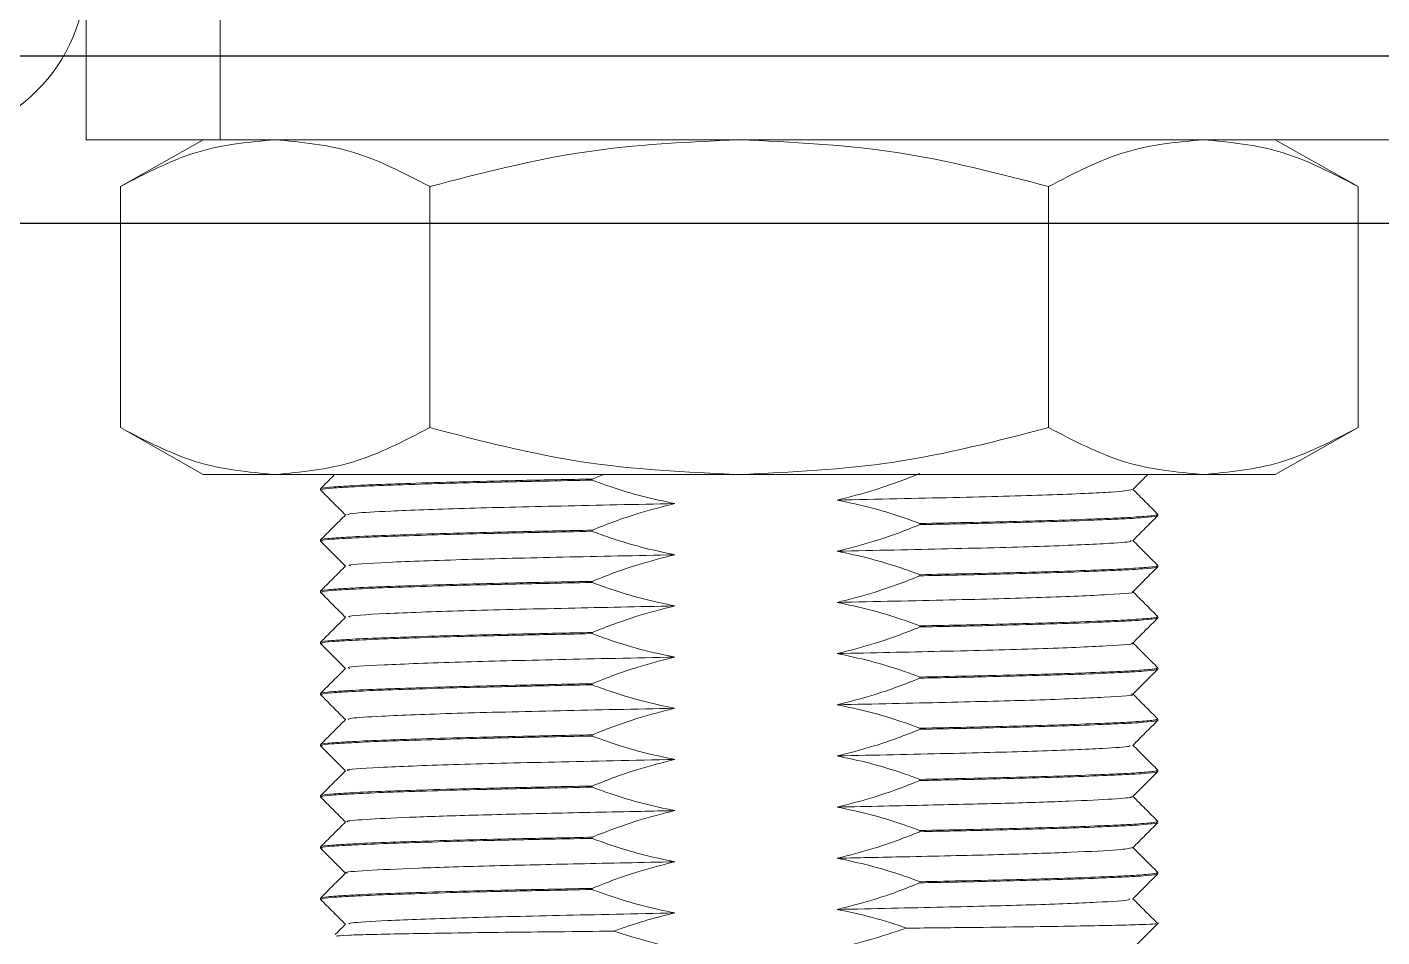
# Model space of a CAD drawing. Extents: x 500 to 100500, y -14500 to 21140.
# Drawn here: x 14013.95 to 14054.4, y -6914.85 to -6887.68 of the extents above; entities that cross this region are included whole.
import ezdxf

# ---------------------------------------------------------------- set-up
doc = ezdxf.new("R2010")
doc.units = 0
doc.linetypes.add('SLD-Solid', pattern=[0])
doc.layers.get('0').update_dxf_attribs({"linetype": 'CONTINUOUS'})
doc.layers.add('M06SMMF-001B', color=7, linetype='CONTINUOUS')
doc.layers.add('MODEL', color=7, linetype='SLD-Solid', lineweight=15)

# ---------------------------------------------------------------- blocks, each defined once
blk = doc.blocks.new('KA$C91237a23')
at = {"layer": 'MODEL', "color": 4}
for p, q in [((214, -154.4), (214, -139.4)), ((218, -139.4), (218, -154.4)), ((136, -154.4), (214, -154.4)), ((182.5, -154.4), (180.025, -155.8)), ((218, -154.4), (214, -154.4)), ((216.975, -155.8), (214.5, -154.4)), ((180.025, -163), (180.025, -155.8)), ((189.263, -155.8), (189.263, -163)), ((207.738, -163), (207.738, -155.8)), ((216.975, -163), (216.975, -155.8)), ((180.025, -163), (182.5, -164.4)), ((214.5, -164.4), (216.975, -163)), ((182.5, -164.4), (184.644, -164.4)), ((184.644, -164.4), (198.5, -164.4)), ((198.5, -164.4), (212.357, -164.4)), ((202.543, -164.4), (202.892, -164.535)), ((202.892, -164.535), (202.892, -164.568)), ((212.357, -164.4), (214.5, -164.4)), ((211, -164.861), (211, -164.827)), ((186, -165.591), (186, -165.625)), ((193.103, -165.897), (193.103, -165.863)), ((202.892, -166.063), (202.892, -166.097)), ((211, -166.389), (211, -166.355)), ((186, -167.119), (186, -167.153)), ((193.103, -167.425), (193.103, -167.392)), ((202.892, -167.591), (202.892, -167.625)), ((211, -167.917), (211, -167.883)), ((186, -168.648), (186, -168.682)), ((193.103, -168.954), (193.103, -168.92)), ((202.892, -169.12), (202.892, -169.153)), ((211, -169.446), (211, -169.412)), ((186, -170.176), (186, -170.21)), ((193.103, -170.482), (193.103, -170.448)), ((202.892, -170.648), (202.892, -170.682)), ((211, -170.974), (211, -170.94)), ((186, -171.704), (186, -171.738)), ((193.103, -172.01), (193.103, -171.977)), ((202.892, -172.176), (202.892, -172.21)), ((211, -172.502), (211, -172.468)), ((186, -173.232), (186, -173.266)), ((193.103, -173.539), (193.103, -173.505)), ((202.892, -173.704), (202.892, -173.738)), ((211, -174.031), (211, -173.997)), ((186, -174.761), (186, -174.795)), ((193.103, -175.067), (193.103, -175.033)), ((202.892, -175.233), (202.892, -175.267)), ((211, -175.559), (211, -175.525)), ((186, -176.289), (186, -176.323)), ((193.103, -176.595), (193.103, -176.561)), ((202.892, -176.761), (202.892, -176.795)), ((211, -177.087), (211, -177.053)), ((185.985, -177.785), (187.1, -178.9))]:
    blk.add_line(p, q, dxfattribs=at)
blk.add_arc((223, -149.4), 5, 180, 270, dxfattribs=at)
for points, knots in [([(180.025, -155.8), (180.776, -155.408), (182.291, -154.618), (183.855, -154.473), (184.644, -154.4)], [0, 0, 0, 0, 0.495628, 1, 1, 1, 1]), ([(184.644, -154.4), (185.417, -154.47), (186.982, -154.613), (188.497, -155.401), (189.263, -155.8)], [0, 0, 0, 0, 0.494726, 1, 1, 1, 1]), ([(189.263, -155.8), (190.764, -155.408), (193.794, -154.618), (196.922, -154.473), (198.5, -154.4)], [0, 0, 0, 0, 0.495628, 1, 1, 1, 1]), ([(198.5, -154.4), (200.048, -154.47), (203.176, -154.613), (206.206, -155.401), (207.738, -155.8)], [0, 0, 0, 0, 0.494726, 1, 1, 1, 1]), ([(207.738, -155.8), (208.489, -155.408), (210.004, -154.618), (211.568, -154.473), (212.357, -154.4)], [0, 0, 0, 0, 0.495628, 1, 1, 1, 1]), ([(212.357, -154.4), (213.13, -154.47), (214.694, -154.613), (216.21, -155.401), (216.975, -155.8)], [0, 0, 0, 0, 0.494726, 1, 1, 1, 1]), ([(184.644, -164.4), (183.87, -164.329), (182.306, -164.187), (180.791, -163.398), (180.025, -163)], [0, 0, 0, 0, 0.494726, 1, 1, 1, 1]), ([(189.263, -163), (188.512, -163.392), (186.997, -164.182), (185.433, -164.327), (184.644, -164.4)], [0, 0, 0, 0, 0.495628, 1, 1, 1, 1]), ([(198.5, -164.4), (196.953, -164.329), (193.824, -164.187), (190.794, -163.398), (189.263, -163)], [0, 0, 0, 0, 0.494726, 1, 1, 1, 1]), ([(207.738, -163), (206.236, -163.392), (203.206, -164.182), (200.078, -164.327), (198.5, -164.4)], [0, 0, 0, 0, 0.495628, 1, 1, 1, 1]), ([(212.357, -164.4), (211.583, -164.329), (210.019, -164.187), (208.503, -163.398), (207.738, -163)], [0, 0, 0, 0, 0.494726, 1, 1, 1, 1]), ([(216.975, -163), (216.224, -163.392), (214.709, -164.182), (213.145, -164.327), (212.357, -164.4)], [0, 0, 0, 0, 0.495628, 1, 1, 1, 1]), ([(186.302, -164.4), (186.326, -164.425), (186.475, -164.574), (186.625, -164.723), (186.749, -164.848)], [0, 0, 0, 0, 0.165166, 1, 1, 1, 1]), ([(195.576, -165.163), (195.205, -165.07), (194.6, -164.916), (193.779, -164.636), (193.329, -164.458), (193.103, -164.369)], [0, 0, 0, 0, 0.440715, 0.720095, 1, 1, 1, 1]), ([(202.892, -164.568), (202.713, -164.634), (202.221, -164.812), (201.399, -165.063), (200.747, -165.2), (200.419, -165.268)], [0, 0, 0, 0, 0.2225156, 0.6103284, 1, 1, 1, 1]), ([(202.892, -164.535), (203.597, -164.548), (204.937, -164.575), (206.697, -164.616), (208.174, -164.658), (209.384, -164.701), (210.286, -164.744), (210.823, -164.785), (211.048, -164.811), (210.99, -164.826), (210.986, -164.827)], [0, 0, 0, 0, 0.152071, 0.289311, 0.430531, 0.567775, 0.708998, 0.846249, 0.987481, 1, 1, 1, 1]), ([(210.955, -164.861), (210.966, -164.855), (211.002, -164.837), (210.686, -164.806), (210.032, -164.764), (209.021, -164.721), (207.729, -164.678), (206.158, -164.636), (204.529, -164.601), (203.381, -164.578), (202.892, -164.568)], [0, 0, 0, 0, 0.05959, 0.196819, 0.338027, 0.475256, 0.616464, 0.753702, 0.89492, 1, 1, 1, 1]), ([(210.998, -164.823), (210.873, -164.698), (210.733, -164.557), (210.592, -164.416), (210.575, -164.4)], [0, 0, 0, 0, 0.884299, 1, 1, 1, 1]), ([(186.745, -164.844), (186.622, -164.967), (186.374, -165.214), (186.127, -165.462), (186.002, -165.587)], [0, 0, 0, 0, 0.49707, 1, 1, 1, 1]), ([(186.774, -164.848), (186.899, -164.873), (187.157, -164.924), (189.119, -165.01), (191.978, -165.087), (194.377, -165.138), (195.576, -165.163)], [0, 0, 0, 0, 0.243174, 0.502834, 0.751757, 1, 1, 1, 1]), ([(210.255, -165.608), (210.378, -165.485), (210.626, -165.237), (210.874, -164.989), (210.998, -164.864)], [0, 0, 0, 0, 0.497278, 1, 1, 1, 1]), ([(193.103, -165.863), (193.283, -165.798), (193.774, -165.62), (194.596, -165.369), (195.248, -165.232), (195.576, -165.163)], [0, 0, 0, 0, 0.222516, 0.610328, 1, 1, 1, 1]), ([(200.419, -165.268), (200.79, -165.362), (201.395, -165.515), (202.216, -165.795), (202.666, -165.974), (202.892, -166.063)], [0, 0, 0, 0, 0.440715, 0.720095, 1, 1, 1, 1]), ([(210.216, -165.603), (210.162, -165.587), (210.045, -165.552), (208.915, -165.487), (206.867, -165.412), (203.897, -165.341), (201.58, -165.293), (200.419, -165.268)], [0, 0, 0, 0, 0.154165, 0.335303, 0.561791, 0.780446, 1, 1, 1, 1]), ([(186.002, -165.628), (186.126, -165.753), (186.376, -166.002), (186.625, -166.251), (186.749, -166.376)], [0, 0, 0, 0, 0.500001, 1, 1, 1, 1]), ([(186.014, -165.591), (186.036, -165.603), (186.083, -165.627), (186.586, -165.668), (187.418, -165.711), (188.563, -165.754), (190.003, -165.796), (191.533, -165.831), (192.634, -165.854), (193.103, -165.863)], [0, 0, 0, 0, 0.134402, 0.286583, 0.434477, 0.586659, 0.734562, 0.886754, 1, 1, 1, 1]), ([(193.103, -165.897), (192.428, -165.883), (191.144, -165.857), (189.504, -165.816), (188.165, -165.774), (187.106, -165.731), (186.397, -165.688), (186.033, -165.654), (186.044, -165.635), (186.048, -165.629)], [0, 0, 0, 0, 0.166382, 0.316539, 0.47105, 0.62121, 0.775724, 0.925892, 1, 1, 1, 1]), ([(210.998, -166.351), (210.873, -166.226), (210.624, -165.977), (210.375, -165.728), (210.251, -165.603)], [0, 0, 0, 0, 0.500001, 1, 1, 1, 1]), ([(195.576, -166.692), (195.205, -166.598), (194.6, -166.445), (193.779, -166.165), (193.329, -165.986), (193.103, -165.897)], [0, 0, 0, 0, 0.440715, 0.720095, 1, 1, 1, 1]), ([(202.892, -166.097), (202.713, -166.162), (202.221, -166.341), (201.399, -166.591), (200.747, -166.728), (200.419, -166.797)], [0, 0, 0, 0, 0.222516, 0.610328, 1, 1, 1, 1]), ([(202.892, -166.063), (203.597, -166.077), (204.937, -166.103), (206.697, -166.144), (208.174, -166.186), (209.384, -166.229), (210.286, -166.272), (210.823, -166.314), (211.048, -166.339), (210.99, -166.354), (210.986, -166.355)], [0, 0, 0, 0, 0.152071, 0.289311, 0.430531, 0.567775, 0.708998, 0.846249, 0.987481, 1, 1, 1, 1]), ([(210.955, -166.389), (210.966, -166.384), (211.002, -166.366), (210.686, -166.334), (210.032, -166.292), (209.021, -166.249), (207.729, -166.206), (206.158, -166.164), (204.529, -166.129), (203.381, -166.106), (202.892, -166.097)], [0, 0, 0, 0, 0.05959, 0.196819, 0.338027, 0.475256, 0.616464, 0.753702, 0.89492, 1, 1, 1, 1]), ([(186.745, -166.372), (186.622, -166.495), (186.374, -166.743), (186.127, -166.99), (186.002, -167.115)], [0, 0, 0, 0, 0.49707, 1, 1, 1, 1]), ([(186.824, -166.376), (186.809, -166.382), (186.745, -166.407), (187.446, -166.462), (189.188, -166.542), (192.084, -166.617), (194.435, -166.667), (195.576, -166.692)], [0, 0, 0, 0, 0.060295, 0.252488, 0.512174, 0.763312, 1, 1, 1, 1]), ([(210.255, -167.136), (210.378, -167.013), (210.626, -166.765), (210.874, -166.517), (210.998, -166.393)], [0, 0, 0, 0, 0.497278, 1, 1, 1, 1]), ([(193.103, -167.392), (193.283, -167.326), (193.774, -167.148), (194.596, -166.897), (195.248, -166.76), (195.576, -166.692)], [0, 0, 0, 0, 0.2225156, 0.6103284, 1, 1, 1, 1]), ([(210.108, -167.132), (210.136, -167.123), (210.243, -167.089), (209.109, -167.024), (206.871, -166.939), (203.836, -166.868), (201.56, -166.821), (200.419, -166.797)], [0, 0, 0, 0, 0.085849, 0.325447, 0.568872, 0.783792, 1, 1, 1, 1]), ([(200.419, -166.797), (200.79, -166.89), (201.395, -167.044), (202.216, -167.324), (202.666, -167.502), (202.892, -167.591)], [0, 0, 0, 0, 0.440715, 0.720095, 1, 1, 1, 1]), ([(186.002, -167.157), (186.126, -167.281), (186.376, -167.53), (186.625, -167.78), (186.749, -167.904)], [0, 0, 0, 0, 0.500001, 1, 1, 1, 1]), ([(186.014, -167.119), (186.036, -167.131), (186.083, -167.156), (186.586, -167.196), (187.418, -167.239), (188.563, -167.282), (190.003, -167.324), (191.533, -167.359), (192.634, -167.382), (193.103, -167.392)], [0, 0, 0, 0, 0.134402, 0.286583, 0.434477, 0.586659, 0.734562, 0.886754, 1, 1, 1, 1]), ([(193.103, -167.425), (192.428, -167.412), (191.144, -167.385), (189.504, -167.344), (188.165, -167.302), (187.106, -167.259), (186.397, -167.217), (186.033, -167.182), (186.044, -167.163), (186.048, -167.157)], [0, 0, 0, 0, 0.166382, 0.316539, 0.47105, 0.62121, 0.775724, 0.925892, 1, 1, 1, 1]), ([(195.576, -168.22), (195.205, -168.126), (194.6, -167.973), (193.779, -167.693), (193.329, -167.515), (193.103, -167.425)], [0, 0, 0, 0, 0.440715, 0.720095, 1, 1, 1, 1]), ([(210.998, -167.879), (210.873, -167.755), (210.624, -167.505), (210.375, -167.256), (210.251, -167.132)], [0, 0, 0, 0, 0.500001, 1, 1, 1, 1]), ([(202.892, -167.625), (202.713, -167.69), (202.221, -167.869), (201.399, -168.119), (200.747, -168.256), (200.419, -168.325)], [0, 0, 0, 0, 0.222516, 0.610328, 1, 1, 1, 1]), ([(202.892, -167.591), (203.597, -167.605), (204.937, -167.631), (206.697, -167.672), (208.174, -167.714), (209.384, -167.758), (210.286, -167.8), (210.823, -167.842), (211.048, -167.868), (210.99, -167.882), (210.986, -167.883)], [0, 0, 0, 0, 0.152071, 0.289311, 0.430531, 0.567775, 0.708998, 0.846249, 0.987481, 1, 1, 1, 1]), ([(210.955, -167.917), (210.966, -167.912), (211.002, -167.894), (210.686, -167.862), (210.032, -167.821), (209.021, -167.777), (207.729, -167.735), (206.158, -167.693), (204.529, -167.657), (203.381, -167.635), (202.892, -167.625)], [0, 0, 0, 0, 0.0595904, 0.1968188, 0.3380268, 0.4752559, 0.6164641, 0.7537019, 0.8949202, 1, 1, 1, 1]), ([(186.745, -167.9), (186.622, -168.023), (186.374, -168.271), (186.127, -168.519), (186.002, -168.643)], [0, 0, 0, 0, 0.49707, 1, 1, 1, 1]), ([(186.765, -167.904), (186.761, -167.905), (186.577, -167.931), (187.39, -167.987), (189.241, -168.072), (192.12, -168.146), (194.423, -168.195), (195.576, -168.22)], [0, 0, 0, 0, 0.006695, 0.261396, 0.521232, 0.760422, 1, 1, 1, 1]), ([(193.103, -168.92), (193.283, -168.855), (193.774, -168.676), (194.596, -168.426), (195.248, -168.289), (195.576, -168.22)], [0, 0, 0, 0, 0.222516, 0.610328, 1, 1, 1, 1]), ([(210.255, -168.664), (210.378, -168.541), (210.626, -168.293), (210.874, -168.045), (210.998, -167.921)], [0, 0, 0, 0, 0.497278, 1, 1, 1, 1]), ([(186.014, -168.648), (186.036, -168.659), (186.083, -168.684), (186.586, -168.724), (187.418, -168.768), (188.563, -168.81), (190.003, -168.852), (191.533, -168.888), (192.634, -168.91), (193.103, -168.92)], [0, 0, 0, 0, 0.1344018, 0.2865834, 0.4344769, 0.5866586, 0.7345615, 0.8867542, 1, 1, 1, 1]), ([(210.115, -168.661), (210.144, -168.652), (210.264, -168.619), (209.172, -168.555), (206.916, -168.468), (203.824, -168.397), (201.503, -168.348), (200.419, -168.325)], [0, 0, 0, 0, 0.077185, 0.316418, 0.559975, 0.79475, 1, 1, 1, 1]), ([(200.419, -168.325), (200.79, -168.419), (201.395, -168.572), (202.216, -168.852), (202.666, -169.03), (202.892, -169.12)], [0, 0, 0, 0, 0.440715, 0.720095, 1, 1, 1, 1]), ([(210.998, -169.408), (210.873, -169.283), (210.624, -169.034), (210.375, -168.785), (210.251, -168.66)], [0, 0, 0, 0, 0.500001, 1, 1, 1, 1]), ([(186.002, -168.685), (186.126, -168.81), (186.376, -169.059), (186.625, -169.308), (186.749, -169.433)], [0, 0, 0, 0, 0.500001, 1, 1, 1, 1]), ([(193.103, -168.954), (192.428, -168.94), (191.144, -168.914), (189.504, -168.873), (188.165, -168.831), (187.106, -168.787), (186.395, -168.745), (186.024, -168.709), (186.039, -168.689), (186.045, -168.682)], [0, 0, 0, 0, 0.16389, 0.311796, 0.463992, 0.611903, 0.764102, 0.91202, 1, 1, 1, 1]), ([(195.576, -169.748), (195.205, -169.655), (194.6, -169.501), (193.779, -169.221), (193.329, -169.043), (193.103, -168.954)], [0, 0, 0, 0, 0.440715, 0.720095, 1, 1, 1, 1]), ([(186.745, -169.429), (186.622, -169.552), (186.374, -169.799), (186.127, -170.047), (186.002, -170.172)], [0, 0, 0, 0, 0.49707, 1, 1, 1, 1]), ([(186.786, -169.433), (186.775, -169.434), (186.595, -169.461), (187.437, -169.518), (189.365, -169.605), (192.261, -169.677), (194.521, -169.725), (195.576, -169.748)], [0, 0, 0, 0, 0.015901, 0.271022, 0.530754, 0.781119, 1, 1, 1, 1]), ([(202.892, -169.153), (202.713, -169.219), (202.221, -169.397), (201.399, -169.648), (200.747, -169.785), (200.419, -169.853)], [0, 0, 0, 0, 0.222516, 0.610328, 1, 1, 1, 1]), ([(202.892, -169.12), (203.597, -169.133), (204.937, -169.16), (206.697, -169.201), (208.174, -169.243), (209.384, -169.286), (210.286, -169.328), (210.823, -169.37), (211.048, -169.396), (210.99, -169.411), (210.986, -169.412)], [0, 0, 0, 0, 0.152071, 0.289311, 0.430531, 0.567775, 0.708998, 0.846249, 0.987481, 1, 1, 1, 1]), ([(210.955, -169.446), (210.966, -169.44), (211.002, -169.422), (210.686, -169.391), (210.032, -169.349), (209.021, -169.306), (207.729, -169.263), (206.158, -169.221), (204.529, -169.186), (203.381, -169.163), (202.892, -169.153)], [0, 0, 0, 0, 0.05959, 0.196819, 0.338027, 0.475256, 0.616464, 0.753702, 0.89492, 1, 1, 1, 1]), ([(210.255, -170.193), (210.378, -170.069), (210.626, -169.822), (210.874, -169.574), (210.998, -169.449)], [0, 0, 0, 0, 0.497278, 1, 1, 1, 1]), ([(193.103, -170.448), (193.283, -170.383), (193.774, -170.204), (194.596, -169.954), (195.248, -169.817), (195.576, -169.748)], [0, 0, 0, 0, 0.222516, 0.610328, 1, 1, 1, 1]), ([(210.123, -170.189), (210.152, -170.182), (210.285, -170.149), (209.232, -170.087), (207.054, -170.001), (203.972, -169.928), (201.604, -169.878), (200.419, -169.853)], [0, 0, 0, 0, 0.068538, 0.307381, 0.55104, 0.775338, 1, 1, 1, 1]), ([(200.419, -169.853), (200.79, -169.947), (201.395, -170.1), (202.216, -170.38), (202.666, -170.559), (202.892, -170.648)], [0, 0, 0, 0, 0.4407152, 0.7200952, 1, 1, 1, 1]), ([(186.002, -170.213), (186.126, -170.338), (186.376, -170.587), (186.625, -170.836), (186.749, -170.961)], [0, 0, 0, 0, 0.500001, 1, 1, 1, 1]), ([(186.014, -170.176), (186.036, -170.187), (186.083, -170.212), (186.586, -170.253), (187.418, -170.296), (188.563, -170.339), (190.003, -170.381), (191.533, -170.416), (192.634, -170.439), (193.103, -170.448)], [0, 0, 0, 0, 0.134402, 0.286583, 0.434477, 0.586659, 0.734562, 0.886754, 1, 1, 1, 1]), ([(193.103, -170.482), (192.428, -170.468), (191.144, -170.442), (189.504, -170.401), (188.165, -170.359), (187.106, -170.316), (186.397, -170.273), (186.033, -170.239), (186.044, -170.22), (186.048, -170.214)], [0, 0, 0, 0, 0.166382, 0.316539, 0.47105, 0.62121, 0.775724, 0.925892, 1, 1, 1, 1]), ([(210.998, -170.936), (210.873, -170.811), (210.624, -170.562), (210.375, -170.313), (210.251, -170.188)], [0, 0, 0, 0, 0.500001, 1, 1, 1, 1]), ([(195.576, -171.277), (195.205, -171.183), (194.6, -171.03), (193.779, -170.75), (193.329, -170.571), (193.103, -170.482)], [0, 0, 0, 0, 0.440715, 0.720095, 1, 1, 1, 1]), ([(202.892, -170.682), (202.713, -170.747), (202.221, -170.925), (201.399, -171.176), (200.747, -171.313), (200.419, -171.382)], [0, 0, 0, 0, 0.222516, 0.610328, 1, 1, 1, 1]), ([(202.892, -170.648), (203.597, -170.662), (204.937, -170.688), (206.697, -170.729), (208.174, -170.771), (209.384, -170.814), (210.286, -170.857), (210.823, -170.899), (211.048, -170.924), (210.99, -170.939), (210.986, -170.94)], [0, 0, 0, 0, 0.152071, 0.289311, 0.430531, 0.567775, 0.708998, 0.846249, 0.987481, 1, 1, 1, 1]), ([(210.955, -170.974), (210.966, -170.969), (211.002, -170.95), (210.686, -170.919), (210.032, -170.877), (209.021, -170.834), (207.729, -170.791), (206.158, -170.749), (204.529, -170.714), (203.381, -170.691), (202.892, -170.682)], [0, 0, 0, 0, 0.05959, 0.196819, 0.338027, 0.475256, 0.616464, 0.753702, 0.89492, 1, 1, 1, 1]), ([(186.745, -170.957), (186.622, -171.08), (186.374, -171.328), (186.127, -171.575), (186.002, -171.7)], [0, 0, 0, 0, 0.49707, 1, 1, 1, 1]), ([(186.805, -170.961), (186.789, -170.963), (186.613, -170.992), (187.485, -171.05), (189.409, -171.134), (192.251, -171.205), (194.465, -171.253), (195.576, -171.277)], [0, 0, 0, 0, 0.025136, 0.280646, 0.540239, 0.769433, 1, 1, 1, 1]), ([(210.255, -171.721), (210.378, -171.598), (210.626, -171.35), (210.874, -171.102), (210.998, -170.977)], [0, 0, 0, 0, 0.497278, 1, 1, 1, 1]), ([(193.103, -171.977), (193.283, -171.911), (193.774, -171.733), (194.596, -171.482), (195.248, -171.345), (195.576, -171.277)], [0, 0, 0, 0, 0.222516, 0.610328, 1, 1, 1, 1]), ([(210.177, -171.717), (210.163, -171.704), (210.127, -171.673), (209.15, -171.611), (207.114, -171.531), (204.007, -171.457), (201.592, -171.406), (200.419, -171.382)], [0, 0, 0, 0, 0.118949, 0.299146, 0.542623, 0.778086, 1, 1, 1, 1]), ([(200.419, -171.382), (200.79, -171.475), (201.395, -171.629), (202.216, -171.909), (202.666, -172.087), (202.892, -172.176)], [0, 0, 0, 0, 0.4407152, 0.7200952, 1, 1, 1, 1]), ([(186.002, -171.742), (186.126, -171.866), (186.376, -172.115), (186.625, -172.365), (186.749, -172.489)], [0, 0, 0, 0, 0.500001, 1, 1, 1, 1]), ([(186.014, -171.704), (186.036, -171.716), (186.083, -171.74), (186.586, -171.781), (187.418, -171.824), (188.563, -171.867), (190.003, -171.909), (191.533, -171.944), (192.634, -171.967), (193.103, -171.977)], [0, 0, 0, 0, 0.134402, 0.286583, 0.434477, 0.586659, 0.734562, 0.886754, 1, 1, 1, 1]), ([(193.103, -172.01), (192.428, -171.997), (191.144, -171.97), (189.504, -171.929), (188.165, -171.887), (187.106, -171.844), (186.397, -171.801), (186.033, -171.767), (186.044, -171.748), (186.048, -171.742)], [0, 0, 0, 0, 0.1663824, 0.3165389, 0.4710498, 0.62121, 0.7757243, 0.9258921, 1, 1, 1, 1]), ([(210.998, -172.464), (210.873, -172.34), (210.624, -172.09), (210.375, -171.841), (210.251, -171.717)], [0, 0, 0, 0, 0.500001, 1, 1, 1, 1]), ([(195.576, -172.805), (195.205, -172.711), (194.6, -172.558), (193.779, -172.278), (193.329, -172.1), (193.103, -172.01)], [0, 0, 0, 0, 0.440715, 0.720095, 1, 1, 1, 1]), ([(202.892, -172.21), (202.713, -172.275), (202.221, -172.454), (201.399, -172.704), (200.747, -172.841), (200.419, -172.91)], [0, 0, 0, 0, 0.222516, 0.610328, 1, 1, 1, 1]), ([(202.892, -172.176), (203.597, -172.19), (204.937, -172.216), (206.697, -172.257), (208.174, -172.299), (209.384, -172.343), (210.286, -172.385), (210.823, -172.427), (211.048, -172.453), (210.99, -172.467), (210.986, -172.468)], [0, 0, 0, 0, 0.1520706, 0.289311, 0.4305313, 0.567775, 0.7089985, 0.8462492, 0.9874807, 1, 1, 1, 1]), ([(210.955, -172.502), (210.966, -172.497), (211.002, -172.479), (210.686, -172.447), (210.032, -172.405), (209.021, -172.362), (207.729, -172.32), (206.158, -172.278), (204.529, -172.242), (203.381, -172.22), (202.892, -172.21)], [0, 0, 0, 0, 0.05959, 0.196819, 0.338027, 0.475256, 0.616464, 0.753702, 0.89492, 1, 1, 1, 1]), ([(186.745, -172.485), (186.622, -172.608), (186.374, -172.856), (186.127, -173.104), (186.002, -173.228)], [0, 0, 0, 0, 0.49707, 1, 1, 1, 1]), ([(186.835, -172.49), (186.829, -172.499), (186.812, -172.528), (187.636, -172.586), (189.418, -172.662), (192.191, -172.732), (194.446, -172.781), (195.576, -172.805)], [0, 0, 0, 0, 0.097862, 0.291057, 0.532622, 0.765832, 1, 1, 1, 1]), ([(210.255, -173.249), (210.378, -173.126), (210.626, -172.878), (210.874, -172.63), (210.998, -172.506)], [0, 0, 0, 0, 0.497278, 1, 1, 1, 1]), ([(193.103, -173.505), (193.283, -173.44), (193.774, -173.261), (194.596, -173.01), (195.248, -172.874), (195.576, -172.805)], [0, 0, 0, 0, 0.222516, 0.610328, 1, 1, 1, 1]), ([(210.145, -173.246), (210.172, -173.24), (210.324, -173.209), (209.348, -173.15), (207.234, -173.063), (204.108, -172.987), (201.648, -172.936), (200.419, -172.91)], [0, 0, 0, 0, 0.051318, 0.289343, 0.533163, 0.766901, 1, 1, 1, 1]), ([(200.419, -172.91), (200.79, -173.004), (201.395, -173.157), (202.216, -173.437), (202.666, -173.615), (202.892, -173.704)], [0, 0, 0, 0, 0.440715, 0.720095, 1, 1, 1, 1]), ([(186.002, -173.27), (186.126, -173.395), (186.376, -173.644), (186.625, -173.893), (186.749, -174.017)], [0, 0, 0, 0, 0.500001, 1, 1, 1, 1]), ([(186.014, -173.232), (186.036, -173.244), (186.083, -173.269), (186.586, -173.309), (187.418, -173.353), (188.563, -173.395), (190.003, -173.437), (191.533, -173.473), (192.634, -173.495), (193.103, -173.505)], [0, 0, 0, 0, 0.134402, 0.286583, 0.434477, 0.586659, 0.734562, 0.886754, 1, 1, 1, 1]), ([(193.103, -173.539), (192.428, -173.525), (191.144, -173.499), (189.504, -173.458), (188.165, -173.415), (187.106, -173.372), (186.397, -173.33), (186.033, -173.295), (186.044, -173.276), (186.048, -173.27)], [0, 0, 0, 0, 0.1663824, 0.3165389, 0.4710498, 0.62121, 0.7757243, 0.9258921, 1, 1, 1, 1]), ([(210.998, -173.992), (210.873, -173.868), (210.624, -173.619), (210.375, -173.369), (210.251, -173.245)], [0, 0, 0, 0, 0.500001, 1, 1, 1, 1]), ([(195.576, -174.333), (195.205, -174.239), (194.6, -174.086), (193.779, -173.806), (193.329, -173.628), (193.103, -173.539)], [0, 0, 0, 0, 0.440715, 0.720095, 1, 1, 1, 1]), ([(202.892, -173.738), (202.713, -173.803), (202.221, -173.982), (201.399, -174.233), (200.747, -174.37), (200.419, -174.438)], [0, 0, 0, 0, 0.222516, 0.610328, 1, 1, 1, 1]), ([(202.892, -173.704), (203.597, -173.718), (204.937, -173.745), (206.697, -173.786), (208.174, -173.828), (209.384, -173.871), (210.286, -173.913), (210.823, -173.955), (211.048, -173.981), (210.99, -173.995), (210.986, -173.997)], [0, 0, 0, 0, 0.152071, 0.289311, 0.430531, 0.567775, 0.708998, 0.846249, 0.987481, 1, 1, 1, 1]), ([(210.955, -174.031), (210.966, -174.025), (211.002, -174.007), (210.686, -173.976), (210.032, -173.934), (209.021, -173.891), (207.729, -173.848), (206.158, -173.806), (204.529, -173.771), (203.381, -173.748), (202.892, -173.738)], [0, 0, 0, 0, 0.05959, 0.196819, 0.338027, 0.475256, 0.616464, 0.753702, 0.89492, 1, 1, 1, 1]), ([(186.745, -174.013), (186.622, -174.137), (186.374, -174.384), (186.127, -174.632), (186.002, -174.757)], [0, 0, 0, 0, 0.49707, 1, 1, 1, 1]), ([(186.811, -174.018), (186.796, -174.022), (186.718, -174.045), (187.285, -174.092), (188.536, -174.156), (190.457, -174.219), (192.822, -174.273), (194.649, -174.313), (195.576, -174.333)], [0, 0, 0, 0, 0.043892, 0.235282, 0.430425, 0.623183, 0.808752, 1, 1, 1, 1]), ([(210.255, -174.778), (210.378, -174.654), (210.626, -174.407), (210.874, -174.159), (210.998, -174.034)], [0, 0, 0, 0, 0.497278, 1, 1, 1, 1]), ([(193.103, -175.033), (193.283, -174.968), (193.774, -174.789), (194.596, -174.539), (195.248, -174.402), (195.576, -174.333)], [0, 0, 0, 0, 0.222516, 0.610328, 1, 1, 1, 1]), ([(200.419, -174.438), (200.79, -174.532), (201.395, -174.685), (202.216, -174.965), (202.666, -175.144), (202.892, -175.233)], [0, 0, 0, 0, 0.440715, 0.720095, 1, 1, 1, 1]), ([(210.187, -174.774), (210.201, -174.769), (210.277, -174.746), (209.709, -174.702), (208.461, -174.638), (206.53, -174.574), (204.15, -174.516), (202.032, -174.473), (200.759, -174.446), (200.419, -174.438)], [0, 0, 0, 0, 0.042916, 0.219939, 0.402375, 0.584571, 0.760921, 0.936174, 1, 1, 1, 1]), ([(186.002, -174.798), (186.126, -174.923), (186.376, -175.172), (186.625, -175.421), (186.749, -175.546)], [0, 0, 0, 0, 0.500001, 1, 1, 1, 1]), ([(186.014, -174.761), (186.036, -174.772), (186.083, -174.797), (186.586, -174.838), (187.418, -174.881), (188.563, -174.924), (190.003, -174.966), (191.533, -175.001), (192.634, -175.023), (193.103, -175.033)], [0, 0, 0, 0, 0.134402, 0.286583, 0.434477, 0.586659, 0.734562, 0.886754, 1, 1, 1, 1]), ([(193.103, -175.067), (192.428, -175.053), (191.144, -175.027), (189.504, -174.986), (188.165, -174.944), (187.106, -174.9), (186.397, -174.858), (186.033, -174.823), (186.044, -174.805), (186.048, -174.799)], [0, 0, 0, 0, 0.166382, 0.316539, 0.47105, 0.62121, 0.775724, 0.925892, 1, 1, 1, 1]), ([(195.576, -175.861), (195.205, -175.768), (194.6, -175.615), (193.779, -175.335), (193.329, -175.156), (193.103, -175.067)], [0, 0, 0, 0, 0.440715, 0.720095, 1, 1, 1, 1]), ([(210.998, -175.521), (210.873, -175.396), (210.624, -175.147), (210.375, -174.898), (210.251, -174.773)], [0, 0, 0, 0, 0.500001, 1, 1, 1, 1]), ([(186.745, -175.542), (186.622, -175.665), (186.374, -175.913), (186.127, -176.16), (186.002, -176.285)], [0, 0, 0, 0, 0.49707, 1, 1, 1, 1]), ([(202.892, -175.267), (202.713, -175.332), (202.221, -175.51), (201.399, -175.761), (200.747, -175.898), (200.419, -175.967)], [0, 0, 0, 0, 0.222516, 0.610328, 1, 1, 1, 1]), ([(202.892, -175.233), (203.597, -175.247), (204.937, -175.273), (206.697, -175.314), (208.174, -175.356), (209.384, -175.399), (210.286, -175.442), (210.823, -175.484), (211.048, -175.509), (210.99, -175.524), (210.986, -175.525)], [0, 0, 0, 0, 0.1520706, 0.289311, 0.4305313, 0.567775, 0.7089985, 0.8462492, 0.9874807, 1, 1, 1, 1]), ([(210.955, -175.559), (210.966, -175.553), (211.002, -175.535), (210.686, -175.504), (210.032, -175.462), (209.021, -175.419), (207.729, -175.376), (206.158, -175.334), (204.529, -175.299), (203.381, -175.276), (202.892, -175.267)], [0, 0, 0, 0, 0.05959, 0.196819, 0.338027, 0.475256, 0.616464, 0.753702, 0.89492, 1, 1, 1, 1]), ([(186.766, -175.546), (186.858, -175.567), (187.049, -175.61), (188.473, -175.682), (190.625, -175.753), (193.095, -175.807), (194.842, -175.845), (195.576, -175.861)], [0, 0, 0, 0, 0.205067, 0.424171, 0.640538, 0.848967, 1, 1, 1, 1]), ([(193.103, -176.561), (193.283, -176.496), (193.774, -176.318), (194.596, -176.067), (195.248, -175.93), (195.576, -175.861)], [0, 0, 0, 0, 0.222516, 0.610328, 1, 1, 1, 1]), ([(210.255, -176.306), (210.378, -176.183), (210.626, -175.935), (210.874, -175.687), (210.998, -175.562)], [0, 0, 0, 0, 0.497278, 1, 1, 1, 1]), ([(186.002, -176.327), (186.126, -176.451), (186.376, -176.7), (186.625, -176.949), (186.749, -177.074)], [0, 0, 0, 0, 0.500001, 1, 1, 1, 1]), ([(186.014, -176.289), (186.036, -176.301), (186.083, -176.325), (186.586, -176.366), (187.418, -176.409), (188.563, -176.452), (190.003, -176.494), (191.533, -176.529), (192.634, -176.552), (193.103, -176.561)], [0, 0, 0, 0, 0.134402, 0.286583, 0.434477, 0.586659, 0.734562, 0.886754, 1, 1, 1, 1]), ([(193.103, -176.595), (192.428, -176.581), (191.144, -176.555), (189.504, -176.514), (188.165, -176.472), (187.106, -176.429), (186.397, -176.386), (186.033, -176.352), (186.044, -176.333), (186.048, -176.327)], [0, 0, 0, 0, 0.166382, 0.316539, 0.47105, 0.62121, 0.775724, 0.925892, 1, 1, 1, 1]), ([(200.419, -175.967), (200.79, -176.06), (201.395, -176.213), (202.216, -176.493), (202.666, -176.672), (202.892, -176.761)], [0, 0, 0, 0, 0.4407152, 0.7200952, 1, 1, 1, 1]), ([(210.198, -176.302), (210.212, -176.299), (210.328, -176.274), (209.686, -176.228), (208.228, -176.156), (205.976, -176.086), (203.326, -176.028), (201.395, -175.987), (200.419, -175.967)], [0, 0, 0, 0, 0.027104, 0.225962, 0.431405, 0.635388, 0.815795, 1, 1, 1, 1]), ([(210.998, -177.049), (210.873, -176.924), (210.624, -176.675), (210.375, -176.426), (210.251, -176.302)], [0, 0, 0, 0, 0.500001, 1, 1, 1, 1]), ([(195.576, -177.39), (195.205, -177.296), (194.6, -177.143), (193.779, -176.863), (193.329, -176.685), (193.103, -176.595)], [0, 0, 0, 0, 0.440715, 0.720095, 1, 1, 1, 1]), ([(186.745, -177.07), (186.622, -177.193), (186.374, -177.441), (186.127, -177.689), (186.002, -177.813)], [0, 0, 0, 0, 0.49707, 1, 1, 1, 1]), ([(186.858, -177.075), (186.846, -177.085), (186.807, -177.116), (187.745, -177.177), (189.623, -177.253), (192.323, -177.32), (194.488, -177.366), (195.576, -177.39)], [0, 0, 0, 0, 0.102143, 0.319731, 0.551481, 0.774799, 1, 1, 1, 1]), ([(202.892, -176.795), (202.713, -176.86), (202.221, -177.039), (201.399, -177.289), (200.747, -177.426), (200.419, -177.495)], [0, 0, 0, 0, 0.2225156, 0.6103284, 1, 1, 1, 1]), ([(202.892, -176.761), (203.597, -176.775), (204.937, -176.801), (206.697, -176.842), (208.174, -176.884), (209.384, -176.928), (210.286, -176.97), (210.823, -177.012), (211.048, -177.038), (210.99, -177.052), (210.986, -177.053)], [0, 0, 0, 0, 0.152071, 0.289311, 0.430531, 0.567775, 0.708998, 0.846249, 0.987481, 1, 1, 1, 1]), ([(210.955, -177.087), (210.966, -177.082), (211.002, -177.064), (210.686, -177.032), (210.032, -176.99), (209.021, -176.947), (207.729, -176.904), (206.158, -176.862), (204.529, -176.827), (203.381, -176.805), (202.892, -176.795)], [0, 0, 0, 0, 0.05959, 0.196819, 0.338027, 0.475256, 0.616464, 0.753702, 0.89492, 1, 1, 1, 1]), ([(210.255, -177.834), (210.378, -177.711), (210.626, -177.463), (210.874, -177.215), (210.998, -177.091)], [0, 0, 0, 0, 0.497278, 1, 1, 1, 1]), ([(193.495, -177.948), (193.835, -177.836), (194.518, -177.61), (195.223, -177.463), (195.576, -177.39)], [0, 0, 0, 0, 0.498642, 1, 1, 1, 1]), ([(200.419, -177.495), (200.728, -177.571), (201.345, -177.723), (201.945, -177.934), (202.246, -178.039)], [0, 0, 0, 0, 0.498952, 1, 1, 1, 1]), ([(210.149, -177.83), (210.144, -177.817), (210.132, -177.784), (209.054, -177.72), (206.962, -177.641), (203.953, -177.569), (201.598, -177.52), (200.419, -177.495)], [0, 0, 0, 0, 0.120712, 0.323697, 0.554134, 0.776813, 1, 1, 1, 1]), ([(186.061, -177.809), (186.058, -177.813), (186.051, -177.823), (186.461, -177.841), (187.202, -177.863), (188.286, -177.884), (189.688, -177.906), (191.419, -177.927), (192.795, -177.941), (193.495, -177.948)], [0, 0, 0, 0, 0.093085, 0.237376, 0.38585, 0.530141, 0.678615, 0.836522, 1, 1, 1, 1]), ([(202.246, -178.039), (201.563, -178.248), (200.18, -178.671), (197.975, -178.867), (195.702, -178.659), (194.239, -178.188), (193.495, -177.948)], [0, 0, 0, 0, 0.23925, 0.484925, 0.738178, 1, 1, 1, 1]), ([(210.557, -178.136), (210.54, -178.119), (210.438, -178.017), (210.336, -177.915), (210.251, -177.83)], [0, 0, 0, 0, 0.164402, 1, 1, 1, 1]), ([(210.53, -178.191), (210.481, -178.18), (210.403, -178.162), (209.458, -178.136), (208.432, -178.115), (207.096, -178.093), (205.132, -178.068), (203.367, -178.05), (202.246, -178.039)], [0, 0, 0, 0, 0.228157, 0.359809, 0.495256, 0.627286, 0.763146, 1, 1, 1, 1])]:
    blk.add_open_spline(points, degree=3, knots=knots, dxfattribs=at)
blk = doc.blocks.new('probe card r')
at = {"color": 6}
for p, q in [((15419.302, -88398.252, 10.475), (15513.302, -88398.252, 10.475)), ((15511.302, -88403.252, 10.475), (15421.302, -88403.252, 10.475))]:
    blk.add_line(p, q, dxfattribs=at)

msp = doc.modelspace()

# ---------------------------------------------------------------- block references
at = {"color": 0}
msp.add_blockref('probe card r', (-1436.956, 81509.713, -150.006), dxfattribs=at)
at = {"layer": 'M06SMMF-001B', "xscale": -1}
msp.add_blockref('KA$C91237a23', (14233.712, -6736.639, -79.039), dxfattribs=at)

doc.saveas('drawing.dxf')
